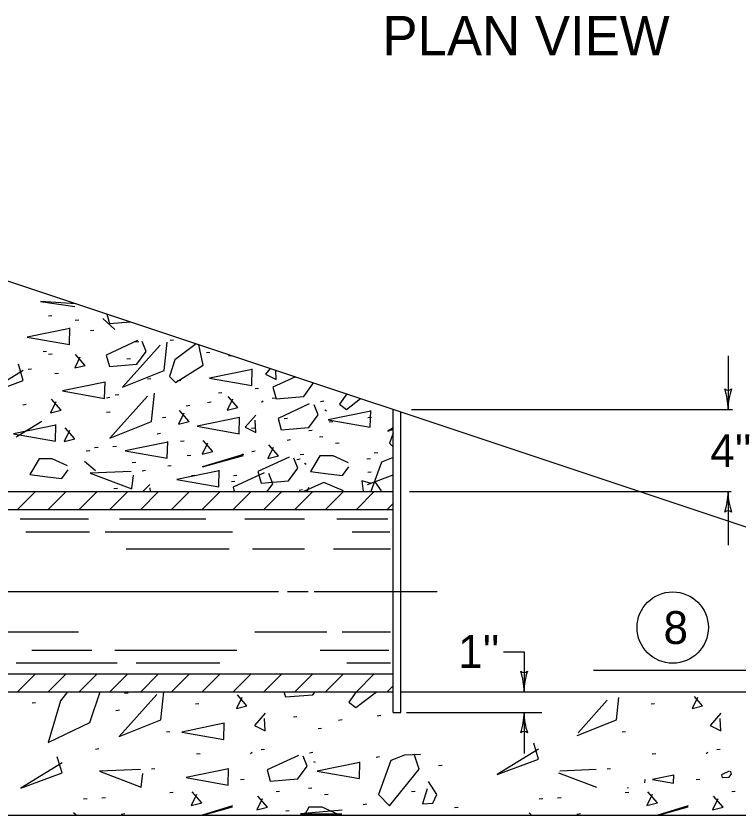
# Model space of a CAD drawing. Extents: x 1007 to 1035.5, y 1000.5 to 1021.5.
# Drawn here: x 1010.429 to 1014.824, y 1010.441 to 1015.305 of the extents above; entities that cross this region are included whole.
import ezdxf

# ---------------------------------------------------------------- set-up
doc = ezdxf.new("R2010")
doc.units = 0
doc.layers.add('Level 1', color=7, linetype='Continuous')

msp = doc.modelspace()

# ---------------------------------------------------------------- linework, layer by layer
at = {"layer": 'Level 1'}
for p, q in [((1009.35, 1014.0351), (1016.7566, 1011.5663)), ((1014.7633, 1013.2358), (1014.7633, 1012.9101)), ((1012.725, 1011.0663), (1012.725, 1012.9101)), ((1012.7719, 1011.0663), (1012.7719, 1012.8945)), ((1012.8372, 1012.9101), (1014.7895, 1012.9101)), ((1008.85, 1012.4101), (1012.725, 1012.4101)), ((1010.4383, 1012.3008), (1010.5477, 1012.4101)), ((1010.6258, 1012.3008), (1010.7352, 1012.4101)), ((1010.8133, 1012.3008), (1010.9227, 1012.4101)), ((1011.0008, 1012.3008), (1011.1102, 1012.4101)), ((1011.1883, 1012.3008), (1011.2977, 1012.4101)), ((1011.3758, 1012.3008), (1011.4852, 1012.4101)), ((1011.5633, 1012.3008), (1011.6727, 1012.4101)), ((1011.7508, 1012.3008), (1011.8602, 1012.4101)), ((1011.9383, 1012.3008), (1012.0477, 1012.4101)), ((1012.1258, 1012.3008), (1012.2352, 1012.4101)), ((1012.3133, 1012.3008), (1012.4227, 1012.4101)), ((1012.5008, 1012.3008), (1012.6102, 1012.4101)), ((1012.8241, 1012.4101), (1014.7829, 1012.4101)), ((1014.7633, 1012.4101), (1014.7633, 1012.0844)), ((1008.85, 1012.3008), (1012.725, 1012.3008)), ((1012.6883, 1012.3008), (1012.725, 1012.3375)), ((1010.8699, 1012.2432), (1010.455, 1012.2432)), ((1011.5853, 1012.2432), (1011.0588, 1012.2432)), ((1012.1857, 1012.2432), (1011.8214, 1012.2432)), ((1012.6918, 1012.2432), (1012.3814, 1012.2432)), ((1010.8767, 1012.1634), (1010.4888, 1012.1634)), ((1011.7471, 1012.1634), (1010.9712, 1012.1634)), ((1012.7053, 1012.1634), (1012.4758, 1012.1634)), ((1011.7268, 1012.0606), (1011.0993, 1012.0606)), ((1012.1858, 1012.0606), (1011.8686, 1012.0606)), ((1012.7087, 1012.0606), (1012.3612, 1012.0606)), ((1012.0276, 1011.8008), (1009.591, 1011.8008)), ((1012.2072, 1011.8008), (1012.0822, 1011.8008)), ((1012.9933, 1011.8008), (1012.2437, 1011.8008)), ((1010.8092, 1011.5541), (1010.3233, 1011.5541)), ((1012.3207, 1011.5541), (1011.8821, 1011.5541)), ((1012.7087, 1011.5541), (1012.4152, 1011.5541)), ((1010.8902, 1011.4436), (1010.5258, 1011.4436)), ((1011.7741, 1011.4436), (1011.0318, 1011.4436)), ((1012.6986, 1011.4436), (1012.2802, 1011.4436)), ((1013.3966, 1011.4347), (1013.5216, 1011.4347)), ((1013.5216, 1011.4347), (1013.5216, 1011.1913)), ((1011.0453, 1011.3664), (1010.4313, 1011.3664)), ((1011.6696, 1011.3664), (1011.1601, 1011.3664)), ((1012.7087, 1011.3664), (1012.4421, 1011.3664)), ((1013.9446, 1011.3232), (1014.9828, 1011.3232)), ((1008.85, 1011.3008), (1012.725, 1011.3008)), ((1010.4383, 1011.1913), (1010.5477, 1011.3008)), ((1010.6258, 1011.1913), (1010.7352, 1011.3008)), ((1010.8133, 1011.1913), (1010.9227, 1011.3008)), ((1011.0008, 1011.1913), (1011.1102, 1011.3008)), ((1011.1883, 1011.1913), (1011.2977, 1011.3008)), ((1011.3758, 1011.1913), (1011.4852, 1011.3008)), ((1011.5633, 1011.1913), (1011.6727, 1011.3008)), ((1011.7508, 1011.1913), (1011.8602, 1011.3008)), ((1011.9383, 1011.1913), (1012.0477, 1011.3008)), ((1012.1258, 1011.1913), (1012.2352, 1011.3008)), ((1012.3133, 1011.1913), (1012.4227, 1011.3008)), ((1012.5008, 1011.1913), (1012.6102, 1011.3008)), ((1012.6883, 1011.1913), (1012.725, 1011.2281)), ((1009.35, 1011.1913), (1012.725, 1011.1913)), ((1012.7719, 1011.1913), (1017.8813, 1011.1913)), ((1012.725, 1011.0663), (1012.7719, 1011.0663)), ((1012.8051, 1011.0663), (1013.6297, 1011.0663)), ((1013.5217, 1011.0663), (1013.5217, 1010.8163)), ((1009.35, 1010.4413), (1017.1313, 1010.4413))]:
    msp.add_line(p, q, dxfattribs=at)
for points in [[(1010.7961, 1013.553), (1010.579, 1013.5669)], [(1010.579, 1013.5669), (1010.787, 1013.5376)], [(1010.6479, 1013.4798), (1010.6265, 1013.4771)], [(1011.0305, 1013.3974), (1010.9585, 1013.4641)], [(1010.9823, 1013.4909), (1010.9978, 1013.4336)], [(1010.8115, 1013.4536), (1010.7902, 1013.4509)], [(1010.9978, 1013.4336), (1011.1243, 1013.4436)], [(1010.757, 1013.4038), (1010.4983, 1013.3505), (1010.7543, 1013.3052), (1010.757, 1013.4065)], [(1010.9041, 1013.3915), (1010.8828, 1013.3888)], [(1011.1684, 1013.3292), (1010.9791, 1013.2412), (1010.9978, 1013.1718), (1011.1658, 1013.1852), (1011.2218, 1013.2625), (1011.1978, 1013.3238)], [(1011.307, 1013.3019), (1011.0776, 1013.0458), (1011.331, 1013.1473), (1011.3497, 1013.3206)], [(1011.178, 1013.3227), (1011.1567, 1013.32)], [(1011.3884, 1013.3326), (1011.3671, 1013.3299)], [(1011.5266, 1013.3095), (1011.3952, 1013.2123)], [(1011.5685, 1013.1803), (1011.5423, 1013.3043)], [(1010.6152, 1013.2638), (1010.5938, 1013.2611)], [(1010.6488, 1013.2475), (1010.6275, 1013.2448)], [(1010.8188, 1013.2293), (1010.7868, 1013.1627), (1010.8508, 1013.1787), (1010.7922, 1013.2453)], [(1011.61, 1013.2573), (1011.5887, 1013.2546)], [(1011.7223, 1013.2443), (1011.7242, 1013.2373)], [(1011.7242, 1013.2373), (1011.7398, 1013.2384)], [(1010.4731, 1013.1478), (1010.2224, 1012.993), (1010.4731, 1013.0864), (1010.4438, 1013.1851)], [(1011.1257, 1013.218), (1011.1043, 1013.2153)], [(1011.3952, 1013.2123), (1011.3632, 1013.1108)], [(1011.4005, 1013.0735), (1011.5685, 1013.1803)], [(1010.5245, 1013.1558), (1010.5031, 1013.1532)], [(1010.6881, 1013.1297), (1010.6668, 1013.127)], [(1011.8668, 1013.1542), (1011.6081, 1013.1008), (1011.8642, 1013.0554), (1011.8668, 1013.1568)], [(1011.9771, 1013.1594), (1011.948, 1013.1254)], [(1011.948, 1013.1254), (1012.012, 1013.0934)], [(1012.012, 1013.0934), (1012.01, 1013.1484)], [(1010.9712, 1013.076), (1010.7124, 1013.0227), (1010.9685, 1012.9773), (1010.9712, 1013.0787)], [(1011.251, 1013.0969), (1011.2296, 1013.0943)], [(1011.3632, 1013.1108), (1011.4005, 1013.0735)], [(1011.4333, 1013.0871), (1011.4119, 1013.0844)], [(1012.1302, 1013.1084), (1011.9935, 1013.0448)], [(1012.2363, 1013.0662), (1012.2332, 1013.0741)], [(1011.9054, 1013.0381), (1011.8841, 1013.0354)], [(1011.9935, 1013.0448), (1012.0122, 1012.9755)], [(1012.1803, 1012.9888), (1012.2363, 1013.0662)], [(1011.0013, 1012.9823), (1010.98, 1012.9797)], [(1011.2298, 1012.9908), (1011.0004, 1012.7348), (1011.2538, 1012.8362), (1011.2725, 1013.0095)], [(1011.0546, 1012.9988), (1011.0333, 1012.9961)], [(1011.6829, 1013.0118), (1011.6616, 1013.0092)], [(1011.7468, 1012.9724), (1011.7148, 1012.9058), (1011.7788, 1012.9218), (1011.7201, 1012.9884)], [(1012.0093, 1012.9797), (1011.9878, 1012.977)], [(1012.0122, 1012.9755), (1012.1803, 1012.9888)], [(1012.4424, 1013.0043), (1012.398, 1012.9428)], [(1010.4918, 1012.9398), (1010.4704, 1012.9372)], [(1010.6722, 1012.9562), (1010.6402, 1012.8895), (1010.7042, 1012.9055), (1010.6455, 1012.9722)], [(1011.4866, 1012.9333), (1011.4653, 1012.9307)], [(1011.6165, 1012.9535), (1011.5952, 1012.9508)], [(1011.9347, 1012.9611), (1011.924, 1012.9531)], [(1012.2147, 1012.9436), (1012.0253, 1012.8556), (1012.044, 1012.7863), (1012.212, 1012.7996), (1012.268, 1012.8769), (1012.244, 1012.9383)], [(1012.3038, 1012.9601), (1012.2824, 1012.9574)], [(1012.398, 1012.9428), (1012.4408, 1012.9108)], [(1012.4408, 1012.9108), (1012.5269, 1012.9762)], [(1011.0023, 1012.8941), (1010.9809, 1012.8914)], [(1011.4513, 1012.8876), (1011.4193, 1012.8209), (1011.4833, 1012.8369), (1011.4247, 1012.9036)], [(1012.3188, 1012.8998), (1012.3081, 1012.9051)], [(1012.5886, 1012.9004), (1012.3299, 1012.8471), (1012.5859, 1012.8018), (1012.5886, 1012.9031)], [(1010.586, 1012.8375), (1010.4298, 1012.741)], [(1011.3417, 1012.8619), (1011.3203, 1012.8593)], [(1011.7902, 1012.8612), (1011.5314, 1012.8078), (1011.7875, 1012.7625), (1011.7902, 1012.8638)], [(1011.8886, 1012.8762), (1011.8246, 1012.8015), (1011.8886, 1012.7695), (1011.8859, 1012.8442)], [(1012.0822, 1012.8548), (1012.0608, 1012.8521)], [(1012.357, 1012.8352), (1012.3357, 1012.8325)], [(1012.5927, 1012.8613), (1012.5713, 1012.8587)], [(1010.6727, 1012.8155), (1010.4139, 1012.7622), (1010.67, 1012.7168), (1010.6727, 1012.8182)], [(1010.7556, 1012.7816), (1010.7236, 1012.7149), (1010.7876, 1012.7309), (1010.7289, 1012.7976)], [(1011.8848, 1012.7964), (1011.8635, 1012.7938)], [(1012.2327, 1012.7828), (1012.2113, 1012.7802)], [(1012.725, 1012.7973), (1012.6922, 1012.777)], [(1012.6922, 1012.777), (1012.725, 1012.7893)], [(1011.3098, 1012.7632), (1011.2885, 1012.7605)], [(1012.2972, 1012.7441), (1012.2758, 1012.7414)], [(1012.725, 1012.7668), (1012.7028, 1012.705)], [(1011.0406, 1012.6852), (1011.0193, 1012.6825)], [(1011.3527, 1012.712), (1011.0939, 1012.6586), (1011.35, 1012.6133), (1011.3527, 1012.7147)], [(1011.4529, 1012.7179), (1011.4316, 1012.7153)], [(1011.5953, 1012.7046), (1011.5633, 1012.6379), (1011.6273, 1012.6539), (1011.5686, 1012.7206)], [(1011.9945, 1012.6784), (1011.9625, 1012.6118), (1012.0265, 1012.6278), (1011.9678, 1012.6944)], [(1012.1008, 1012.7244), (1012.0795, 1012.7218)], [(1012.3953, 1012.7048), (1012.374, 1012.7022)], [(1012.7028, 1012.705), (1012.725, 1012.682)], [(1010.8779, 1012.6584), (1010.8566, 1012.6558)], [(1010.9293, 1012.6787), (1010.908, 1012.676)], [(1011.8113, 1012.6372), (1011.8006, 1012.6292)], [(1011.8858, 1012.6558), (1011.8644, 1012.6531)], [(1012.1803, 1012.6362), (1012.159, 1012.6335)], [(1012.631, 1012.6459), (1012.6097, 1012.6433)], [(1010.7438, 1012.5673), (1010.6505, 1012.6099), (1010.5705, 1012.6099), (1010.5145, 1012.5139), (1010.6212, 1012.5006), (1010.7092, 1012.4899), (1010.7465, 1012.5433)], [(1010.9131, 1012.537), (1010.8464, 1012.593)], [(1011.4931, 1012.6296), (1011.4718, 1012.6269)], [(1011.8147, 1012.6357), (1011.5639, 1012.561), (1011.8147, 1012.6303)], [(1012.0913, 1012.6197), (1011.9019, 1012.5317), (1011.9206, 1012.4623), (1012.0886, 1012.4757), (1012.1446, 1012.553), (1012.1206, 1012.6143)], [(1012.1598, 1012.6067), (1012.1384, 1012.604)], [(1012.4521, 1012.585), (1012.3588, 1012.6277), (1012.2788, 1012.6277), (1012.2228, 1012.5317), (1012.3294, 1012.5183), (1012.4174, 1012.5077), (1012.4548, 1012.561)], [(1012.5861, 1012.61), (1012.5648, 1012.6073)], [(1012.6541, 1012.5892), (1012.5898, 1012.4101)], [(1012.725, 1012.6167), (1012.6541, 1012.5892)], [(1011.1584, 1012.587), (1011.137, 1012.5843)], [(1011.3744, 1012.5673), (1011.353, 1012.5647)], [(1011.6668, 1012.5373), (1011.408, 1012.4839), (1011.6641, 1012.4386), (1011.6668, 1012.5399)], [(1012.1953, 1012.5758), (1012.1847, 1012.5812)], [(1011.1311, 1012.5332), (1010.8804, 1012.5225), (1011.1338, 1012.4264), (1011.1444, 1012.5092)], [(1011.2183, 1012.538), (1011.1969, 1012.5353)], [(1011.5183, 1012.5085), (1011.497, 1012.5058)], [(1011.9398, 1012.5248), (1011.7504, 1012.4367)], [(1011.7736, 1012.5085), (1011.7523, 1012.5058)], [(1011.9932, 1012.458), (1011.9692, 1012.5194)], [(1012.5688, 1012.4531), (1012.725, 1012.5113)], [(1012.5918, 1012.5281), (1012.5703, 1012.5254)], [(1011.2438, 1012.4543), (1011.2019, 1012.4101)], [(1011.7614, 1012.4725), (1011.7401, 1012.4698)], [(1011.9584, 1012.4101), (1011.9932, 1012.458)], [(1012.3028, 1012.465), (1012.1793, 1012.4101)], [(1012.4228, 1012.4143), (1012.3028, 1012.465)], [(1012.5935, 1012.4597), (1012.5348, 1012.4757)], [(1012.5348, 1012.4757), (1012.5421, 1012.4101)], [(1012.6548, 1012.4143), (1012.6148, 1012.4703)], [(1011.0472, 1012.4299), (1011.0258, 1012.4273)], [(1011.2483, 1012.4101), (1011.2465, 1012.433)], [(1011.7504, 1012.4367), (1011.7575, 1012.4101)], [(1012.1738, 1012.4202), (1012.1524, 1012.4175)], [(1012.2094, 1012.4357), (1012.2018, 1012.4101)], [(1012.6515, 1012.4101), (1012.6548, 1012.4143)], [(1010.7429, 1011.1913), (1010.6996, 1011.1358)], [(1010.8783, 1011.0051), (1010.9411, 1011.1913)], [(1011.1112, 1011.1837), (1011.0898, 1011.181)], [(1011.3104, 1011.0211), (1011.3288, 1011.1913)], [(1012.0605, 1011.1913), (1012.0688, 1011.1604)], [(1012.2368, 1011.1738), (1012.2496, 1011.1913)], [(1012.5006, 1011.1913), (1012.4546, 1011.1278)], [(1012.4973, 1011.0958), (1012.6236, 1011.1913)], [(1010.6996, 1011.1358), (1010.6249, 1010.8823)], [(1011.2864, 1011.1758), (1011.057, 1010.9197)], [(1011.8033, 1011.1573), (1011.7713, 1011.0907), (1011.8353, 1011.1067), (1011.7767, 1011.1733)], [(1012.0688, 1011.1604), (1012.2368, 1011.1738)], [(1014.0274, 1011.1399), (1013.8501, 1010.942)], [(1014.0835, 1011.0211), (1014.0982, 1011.1576)], [(1014.5764, 1011.1573), (1014.5444, 1011.0907)], [(1014.6084, 1011.1067), (1014.5585, 1011.1633)], [(1010.5483, 1011.1248), (1010.527, 1011.1221)], [(1011.5432, 1011.1183), (1011.5218, 1011.1156)], [(1012.4546, 1011.1278), (1012.4973, 1011.0958)], [(1014.3163, 1011.1183), (1014.2949, 1011.1156)], [(1014.5444, 1011.0907), (1014.6084, 1011.1067)], [(1011.0588, 1011.079), (1011.0375, 1011.0763)], [(1011.9452, 1011.0611), (1011.8812, 1010.9864), (1011.9452, 1010.9544), (1011.9425, 1011.0291)], [(1012.1388, 1011.0397), (1012.1174, 1011.037)], [(1012.6493, 1011.0463), (1012.6279, 1011.0436)], [(1014.7183, 1011.0611), (1014.6543, 1010.9864), (1014.7183, 1010.9544), (1014.7156, 1011.0291)], [(1010.6249, 1010.8823), (1010.8783, 1011.0051)], [(1011.057, 1010.9197), (1011.3104, 1011.0211)], [(1011.6972, 1010.9998), (1011.4384, 1010.9463), (1011.6945, 1010.901), (1011.6972, 1011.0024)], [(1012.4136, 1011.0201), (1012.3923, 1011.0174)], [(1013.8452, 1010.9257), (1014.0835, 1011.0211)], [(1011.3664, 1010.9481), (1011.3451, 1010.9454)], [(1012.2893, 1010.9678), (1012.2679, 1010.9651)], [(1014.1395, 1010.9481), (1014.1182, 1010.9454)], [(1010.9345, 1010.8433), (1010.9132, 1010.8407)], [(1011.9424, 1010.8407), (1011.921, 1010.838)], [(1013.6094, 1010.842), (1013.3588, 1010.6873), (1013.6094, 1010.7807), (1013.5801, 1010.8793)], [(1014.7155, 1010.8407), (1014.6941, 1010.838)], [(1010.7102, 1010.759), (1010.4595, 1010.6043), (1010.7102, 1010.6977), (1010.6808, 1010.7963)], [(1011.5497, 1010.8145), (1011.5283, 1010.8118)], [(1011.8678, 1010.8221), (1011.8572, 1010.8141)], [(1012.1478, 1010.8046), (1011.9585, 1010.7166), (1011.9772, 1010.6473), (1012.1452, 1010.6606), (1012.2012, 1010.7379), (1012.1772, 1010.7993)], [(1012.2369, 1010.8211), (1012.2156, 1010.8184)], [(1012.6427, 1010.7949), (1012.6213, 1010.7923)], [(1012.8921, 1010.8088), (1012.7933, 1010.8061), (1012.7107, 1010.7741), (1012.636, 1010.566), (1012.7027, 1010.4967), (1012.8841, 1010.7208), (1012.852, 1010.8114)], [(1014.3228, 1010.8145), (1014.3014, 1010.8118)], [(1014.6409, 1010.8221), (1014.6303, 1010.8141)], [(1012.2519, 1010.7608), (1012.2413, 1010.7661)], [(1012.5218, 1010.7614), (1012.2631, 1010.7081), (1012.5191, 1010.6628), (1012.5218, 1010.7641)], [(1013.0223, 1010.7425), (1013.0009, 1010.7398)], [(1011.1877, 1010.7181), (1010.937, 1010.7074), (1011.1903, 1010.6113), (1011.201, 1010.6941)], [(1011.2748, 1010.7229), (1011.2535, 1010.7203)], [(1011.7233, 1010.7222), (1011.4646, 1010.6688), (1011.7207, 1010.6235), (1011.7233, 1010.7248)], [(1013.732, 1010.6991), (1013.9634, 1010.6113)], [(1013.9608, 1010.7181), (1013.7392, 1010.7086)], [(1014.0479, 1010.7229), (1014.0266, 1010.7203)], [(1014.7707, 1010.7087), (1014.7233, 1010.6867), (1014.728, 1010.6693), (1014.77, 1010.6727), (1014.784, 1010.692), (1014.778, 1010.7073)], [(1011.818, 1010.6574), (1011.7967, 1010.6548)], [(1012.9321, 1010.6007), (1012.9028, 1010.51), (1012.9668, 1010.5127), (1012.9908, 1010.566), (1012.9401, 1010.646)], [(1014.2558, 1010.6373), (1014.2584, 1010.658)], [(1014.4326, 1010.6841), (1014.3032, 1010.6574), (1014.4313, 1010.6347), (1014.4326, 1010.6854)], [(1014.5911, 1010.6574), (1014.5698, 1010.6548)], [(1012.2303, 1010.6051), (1012.209, 1010.6024)], [(1014.1562, 1010.605), (1014.1503, 1010.6077)], [(1010.9738, 1010.5462), (1010.9524, 1010.5435)], [(1011.3861, 1010.5789), (1011.3648, 1010.5763)], [(1011.5284, 1010.5656), (1011.4964, 1010.4989), (1011.5604, 1010.5149), (1011.5018, 1010.5816)], [(1011.9277, 1010.5394), (1011.8957, 1010.4728), (1011.9597, 1010.4888), (1011.901, 1010.5554)], [(1012.034, 1010.5854), (1012.0127, 1010.5828)], [(1012.3285, 1010.5658), (1012.3072, 1010.5632)], [(1012.8587, 1010.5854), (1012.8373, 1010.5828)], [(1013.7468, 1010.5462), (1013.7255, 1010.5435)], [(1014.1592, 1010.5789), (1014.1378, 1010.5763)], [(1014.3015, 1010.5656), (1014.2695, 1010.4989), (1014.3335, 1010.5149), (1014.2748, 1010.5816)], [(1014.7008, 1010.5394), (1014.6688, 1010.4728), (1014.7328, 1010.4888), (1014.6741, 1010.5554)], [(1014.8071, 1010.5854), (1014.7858, 1010.5828)], [(1010.8625, 1010.5397), (1010.8412, 1010.537)], [(1011.7478, 1010.4967), (1011.5621, 1010.4413)], [(1012.5642, 1010.5069), (1012.5428, 1010.5043)], [(1013.6356, 1010.5397), (1013.6143, 1010.537)], [(1014.5209, 1010.4967), (1014.3351, 1010.4413)], [(1010.7947, 1010.4413), (1010.7796, 1010.454)], [(1011.0916, 1010.448), (1011.0702, 1010.4453)], [(1011.5671, 1010.4413), (1011.7478, 1010.4913)], [(1012.0929, 1010.4677), (1012.0716, 1010.465)], [(1012.4146, 1010.47), (1012.1613, 1010.4487), (1012.4119, 1010.4487)], [(1012.2119, 1010.4887), (1012.1843, 1010.4413)], [(1012.2919, 1010.4887), (1012.2119, 1010.4887)], [(1012.3853, 1010.446), (1012.2919, 1010.4887)], [(1013.1205, 1010.4873), (1013.0991, 1010.4846)], [(1013.5678, 1010.4413), (1013.5527, 1010.454)], [(1013.8647, 1010.448), (1013.8433, 1010.4453)], [(1014.3401, 1010.4413), (1014.5209, 1010.4913)]]:
    msp.add_lwpolyline(points, dxfattribs=at)
msp.add_circle((1014.4263, 1011.5826), 0.2171, dxfattribs=at)
for centre, radius, start, end in [((1014.7634, 1013.0586), 0.0312, 228.7746, 310.8913), ((1014.3727, 1012.9101), 0.3906, 0, 18.6688), ((1015.154, 1012.9101), 0.3906, 161.3472, 179.9939), ((1014.3727, 1012.9101), 0.3906, 359.9878, 0), ((1014.3727, 1012.4101), 0.3906, 341.3472, 359.9939), ((1015.154, 1012.4101), 0.3906, 179.9878, 180), ((1015.154, 1012.4101), 0.3906, 180, 198.6688), ((1014.7633, 1012.2615), 0.0312, 48.7746, 130.8913), ((1013.5216, 1011.3399), 0.0312, 228.7746, 310.8913), ((1013.131, 1011.1913), 0.3906, 0, 18.6688), ((1013.9122, 1011.1913), 0.3906, 161.3472, 179.9939), ((1013.131, 1011.1913), 0.3906, 359.9878, 0), ((1013.131, 1011.0663), 0.3906, 341.3472, 359.9939), ((1013.9123, 1011.0663), 0.3906, 179.9878, 180), ((1013.9123, 1011.0663), 0.3906, 180, 198.6688), ((1013.5216, 1010.9178), 0.0312, 48.7746, 130.8913)]:
    msp.add_arc(centre, radius, start, end, dxfattribs=at)

# ---------------------------------------------------------------- texts
for s, height, p in [('PLAN VIEW', 0.24, (1012.6595, 1015.0653)), ("4''", 0.2, (1014.6547, 1012.5589)), ('8', 0.2, (1014.3704, 1011.4826)), ("1''", 0.2, (1013.1207, 1011.3373))]:
    msp.add_text(s, height=height, dxfattribs=at).set_placement(p)

doc.saveas('drawing.dxf')
